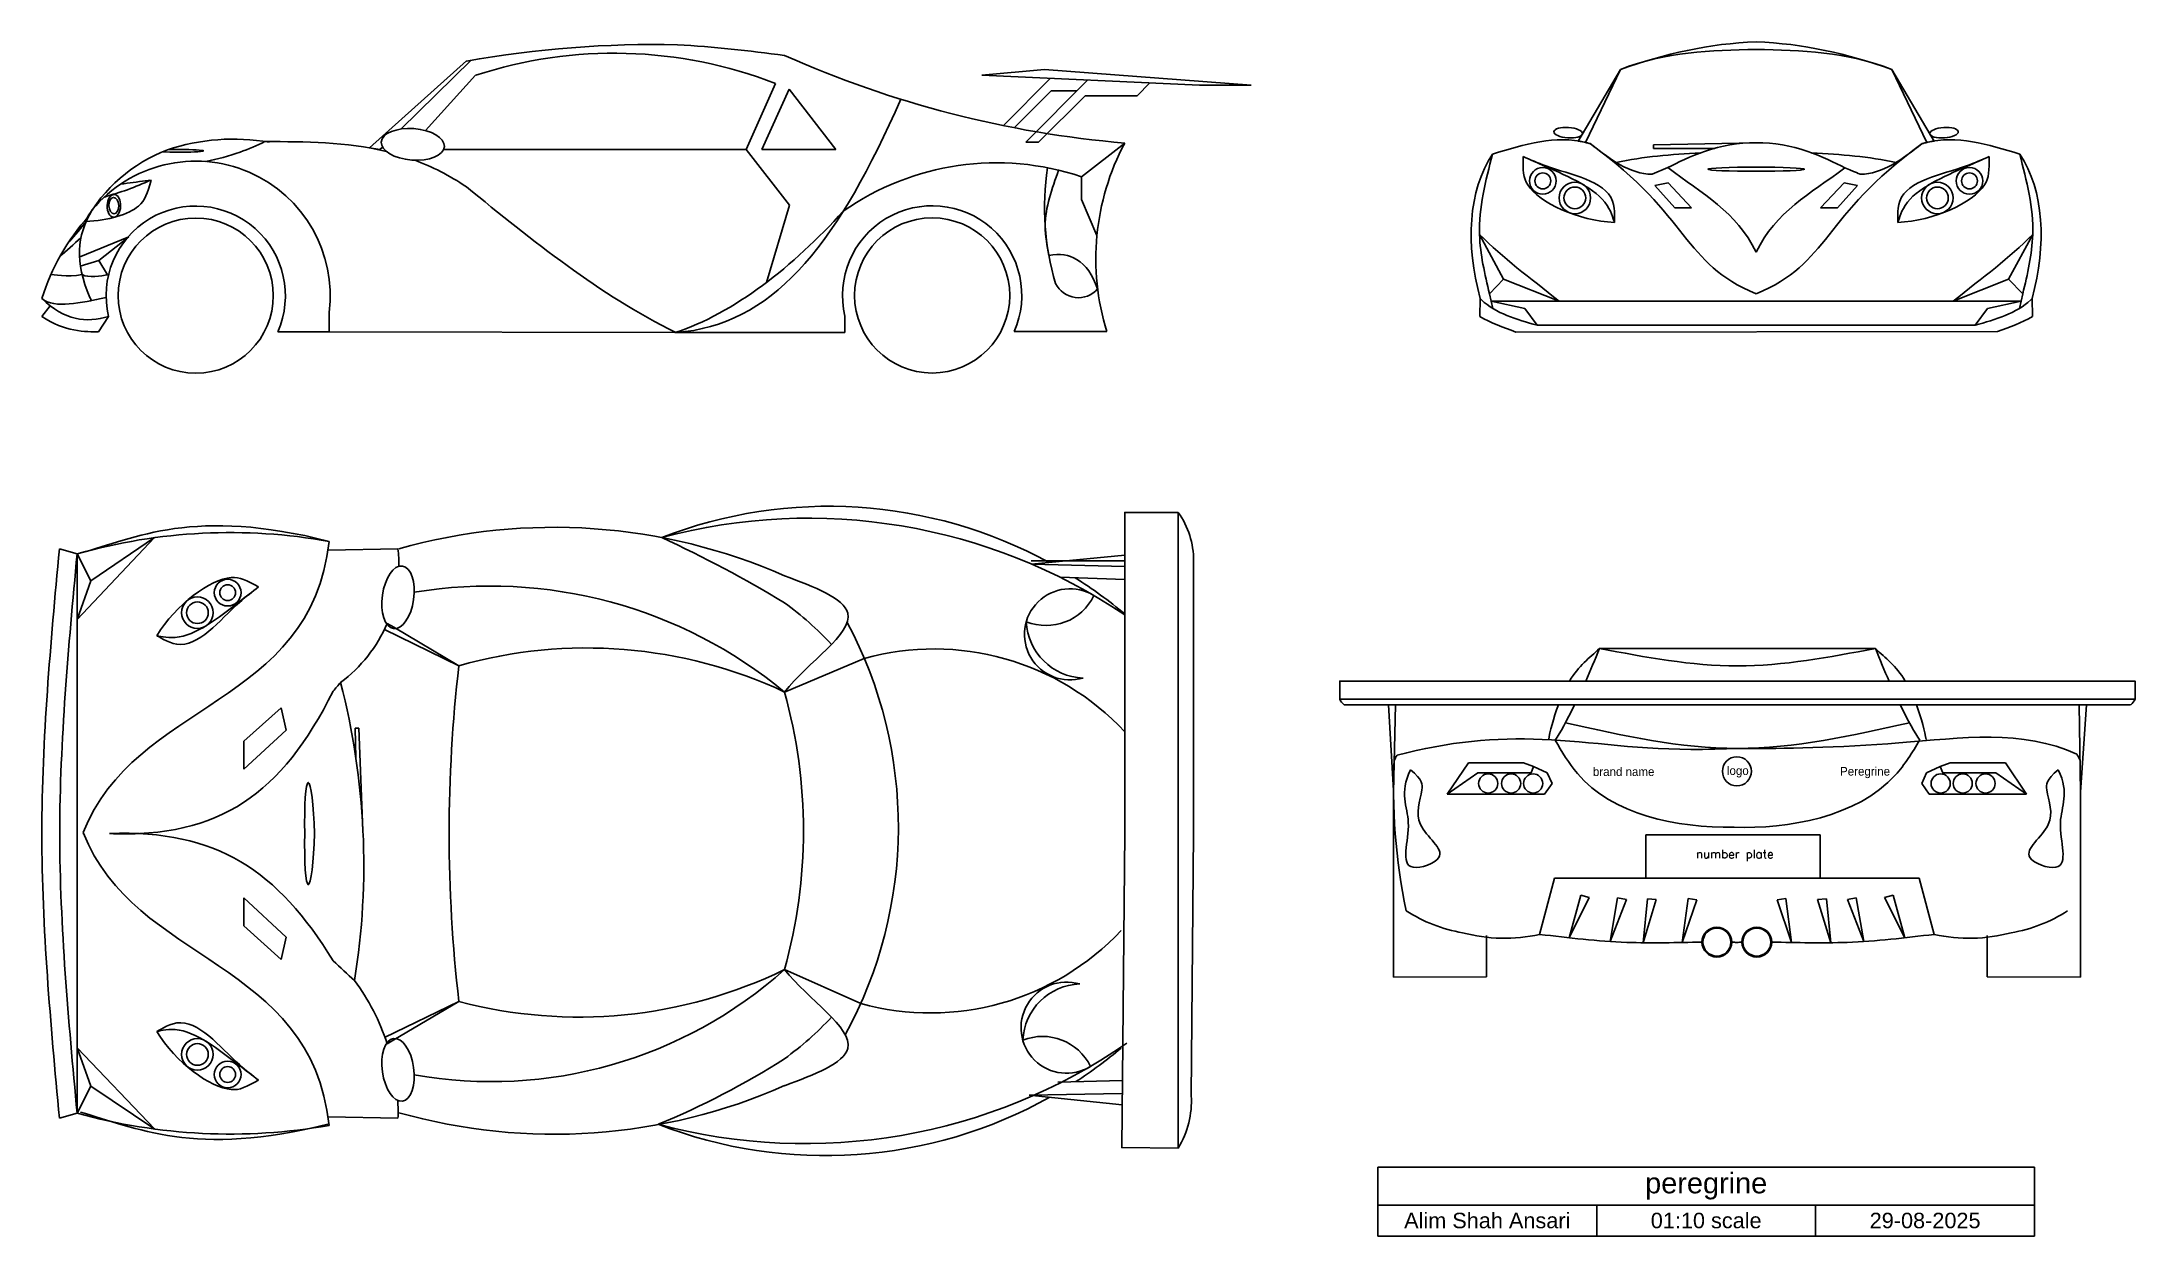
# Model space of a CAD drawing. Header units: millimetres. Extents: x -495 to 112, y -283 to 63.
import ezdxf

# ---------------------------------------------------------------- set-up
doc = ezdxf.new("R2010")
doc.units = ezdxf.units.MM
doc.styles.get("Standard").update_dxf_attribs({"font": 'arial.ttf'})

# ---------------------------------------------------------------- blocks, each defined once
blk = doc.blocks.new('*T7')
at = {"color": 0, "linetype": 'ByBlock', "lineweight": -2, "transparency": 16777216}
for p, q in [((0, 0), (190.5, 0)), ((0, 0), (0, -20)), ((190.5, 0), (190.5, -20)), ((0, -11), (190.5, -11)), ((63.5, -11), (63.5, -20)), ((127, -11), (127, -20)), ((0, -20), (190.5, -20))]:
    blk.add_line(p, q, dxfattribs=at)
at = {"color": 0, "transparency": 16777216, "attachment_point": 5}
for s, insert, char_height, width in [('peregrine ', (95.25, -5.5), 6, 187.5), ('Alim Shah Ansari', (31.75, -15.5), 4.5, 60.5), ('01:10 scale', (95.25, -15.5), 4.5, 60.5), ('29-08-2025', (158.75, -15.5), 4.5, 60.5)]:
    blk.add_mtext(s, dxfattribs=dict(at, insert=insert, char_height=char_height, width=width))

msp = doc.modelspace()

# ---------------------------------------------------------------- linework, layer by layer
for p, q in [((-372.2, 57.51), (-400.26, 32.28)), ((-391.21, 37.77), (-370.82, 57.73)), ((-222.74, 53.42), (-204.52, 55.03)), ((-144.55, 50.54), (-204.52, 55.03)), ((-37.47, 55.06), (-48.62, 36.16)), ((-47.6, 33.88), (-37.47, 55.06)), ((51.34, 33.88), (41.21, 55.06)), ((41.21, 55.06), (52.36, 36.16)), ((-369.52, 53.36), (-384.1, 37.34)), ((-291.02, 31.81), (-282.54, 50.96)), ((-278.59, 49.34), (-286.47, 31.81)), ((-265.09, 31.81), (-278.59, 49.34)), ((-222.74, 53.42), (-159.56, 50.54)), ((-216.47, 38.77), (-202.8, 52.51)), ((-213.32, 38.14), (-202.61, 48.85)), ((-209.99, 33.93), (-191.99, 52.02)), ((-202.61, 48.85), (-195.15, 48.85)), ((-177.69, 47.45), (-173.95, 51.2)), ((-159.56, 50.54), (-144.55, 50.54)), ((-206.23, 33.93), (-192.71, 47.45)), ((-192.71, 47.45), (-177.69, 47.45)), ((-400.26, 32.28), (-397.3, 31.81)), ((-397.3, 31.81), (-396.54, 32.55)), ((-378.84, 31.81), (-291.02, 31.81)), ((-291.02, 31.81), (-278.53, 15.65)), ((-286.47, 31.81), (-265.09, 31.81)), ((-209.99, 33.93), (-206.23, 33.93)), ((-181.27, 33.7), (-193.82, 23.94)), ((-48.62, 36.16), (-49.74, 34.27)), ((-27.91, 33.15), (1.87, 33.77)), ((-27.91, 33.15), (-27.91, 32.15)), ((-27.91, 32.15), (-10.14, 32.15)), ((52.36, 36.16), (53.48, 34.27)), ((52.36, 36.16), (53.48, 34.27)), ((-28.27, 24.68), (-23.72, 26.59)), ((-193.82, 23.94), (-193.82, 17.3)), ((-27.49, 21.35), (-23.62, 22.21)), ((-21.68, 14.9), (-27.49, 21.35)), ((-23.62, 22.21), (-16.84, 14.9)), ((27.36, 22.21), (20.58, 14.9)), ((25.42, 14.9), (31.23, 21.35)), ((31.23, 21.35), (27.36, 22.21)), ((-278.53, 15.65), (-285.18, -6.72)), ((-193.82, 17.3), (-189.32, 6.87)), ((-16.84, 14.9), (-21.68, 14.9)), ((20.58, 14.9), (25.42, 14.9)), ((-484.56, 0.6), (-470.09, 6.53)), ((-470.09, 6.53), (-478.8, -0.39)), ((-78.35, 7.15), (-71.37, -5.74)), ((82.09, 7.15), (75.1, -5.74)), ((-478.8, -0.39), (-484.18, -2)), ((-484.18, -2), (-478.8, -0.39)), ((-478.8, -0.39), (-476.27, -4.47)), ((-75.46, -10.03), (-71.37, -5.74)), ((-71.37, -5.74), (-55.28, -12.14)), ((75.1, -5.74), (59.02, -12.14)), ((79.19, -10.03), (75.1, -5.74)), ((-495.33, -11.42), (-495.33, -11.42)), ((-78.14, -11.42), (-78.28, -16.59)), ((-75.46, -10.03), (-74.54, -14.24)), ((-75, -12.14), (78.74, -12.14)), ((-65.22, -14.32), (-75, -12.14)), ((68.95, -14.32), (78.74, -12.14)), ((79.19, -10.03), (78.28, -14.24)), ((81.88, -11.42), (82.02, -16.59)), ((-495.33, -16.59), (-492.95, -13.52)), ((-475.99, -16.59), (-478.87, -21.05)), ((-412.01, -15.41), (-412.01, -21.05)), ((-262.4, -16.52), (-262.4, -21.27)), ((-61.63, -19.15), (-65.22, -14.32)), ((65.37, -19.15), (68.95, -14.32)), ((-426.92, -21.05), (-412.01, -21.05)), ((-412.01, -21.05), (-311.76, -21.27)), ((-311.76, -21.27), (-262.4, -21.27)), ((-213.32, -20.99), (-196.69, -20.99)), ((-196.69, -20.99), (-186.48, -20.99)), ((-67.86, -21.1), (71.9, -20.99)), ((-61.63, -19.15), (65.37, -19.15)), ((-165.74, -73.42), (-165.74, -257.82)), ((-490.25, -83.99), (-485.11, -85.46)), ((-490.25, -83.99), (-485.11, -85.46)), ((-485.1, -104.46), (-462.62, -80.75)), ((-481.17, -93.29), (-462.62, -80.75)), ((-412.33, -84.4), (-392.04, -83.99)), ((-485.11, -85.46), (-485.08, -166.58)), ((-485.11, -85.46), (-485.11, -85.46)), ((-485.11, -85.46), (-481.17, -93.29)), ((-181.27, -87.49), (-208.37, -87.49)), ((-181.27, -85.85), (-208.28, -88.43)), ((-208.28, -88.43), (-181.27, -89.13)), ((-181.27, -89.13), (-181.27, -85.85)), ((-481.17, -93.29), (-485.1, -104.46)), ((-485.1, -104.46), (-481.17, -93.29)), ((-200.03, -92.24), (-181.27, -92.92)), ((-395.99, -107.39), (-374.38, -117.88)), ((-393.28, -106.73), (-395.18, -105.61)), ((-374.38, -117.88), (-393.28, -106.73)), ((36.44, -112.89), (-43.56, -112.89)), ((-3.56, -112.89), (36.44, -112.89)), ((-279.92, -125.52), (-256.82, -115.77)), ((-436.73, -139.8), (-425.94, -130.08)), ((-425.94, -130.08), (-424.5, -136.56)), ((-118.92, -127.56), (111.79, -127.56)), ((-104.8, -129.22), (-103.3, -154.08)), ((-103.32, -154.54), (-102.72, -129.22)), ((95.9, -154.54), (95.59, -129.22)), ((97.67, -129.22), (95.9, -154.54)), ((-424.5, -136.56), (-436.73, -147.9)), ((-404.44, -136.02), (-404.26, -144.61)), ((-404.44, -136.02), (-403.94, -136.02)), ((-403.94, -136.02), (-403.44, -136)), ((-403.44, -136), (-402.2, -165.77)), ((-436.73, -147.9), (-436.73, -139.8)), ((-103.07, -144.09), (-103.07, -144.09)), ((-87.73, -155.13), (-81.58, -146.03)), ((-78.84, -148.95), (-87.73, -155.13)), ((-62.66, -147.16), (-58.72, -148.99)), ((-58.72, -148.99), (-57.31, -152.07)), ((51.3, -148.99), (49.9, -152.07)), ((55.24, -147.16), (51.3, -148.99)), ((71.42, -148.95), (80.32, -155.13)), ((80.32, -155.13), (74.16, -146.03)), ((-103.32, -156.98), (-103.27, -156.98)), ((-87.73, -155.13), (-59.47, -155.13)), ((-57.31, -152.07), (-59.47, -155.13)), ((49.9, -152.07), (52.06, -155.13)), ((80.32, -155.13), (52.06, -155.13)), ((-495.33, -166.58), (-495.33, -166.58)), ((-495.33, -166.58), (-495.33, -166.58)), ((-485.11, -247.7), (-485.08, -166.58)), ((-30.14, -179.52), (-30.14, -166.9)), ((-30.14, -166.9), (20.4, -166.9)), ((20.4, -166.9), (20.4, -179.52)), ((-60.94, -195.81), (-56.57, -179.52)), ((-3.71, -179.52), (-56.57, -179.52)), ((-3.71, -179.52), (49.15, -179.52)), ((53.52, -195.81), (49.15, -179.52)), ((-424.5, -196.6), (-436.73, -185.26)), ((-436.73, -185.26), (-436.73, -193.36)), ((-52.38, -196.81), (-49.01, -184.41)), ((-46.52, -185.1), (-52.38, -196.81)), ((-49.01, -184.41), (-46.52, -185.1)), ((-40.49, -197.89), (-38.31, -185.23)), ((-35.76, -185.68), (-40.49, -197.89)), ((-38.31, -185.23), (-35.76, -185.68)), ((-30.93, -198.25), (-29.67, -185.46)), ((-27.1, -185.73), (-30.93, -198.25)), ((-29.67, -185.46), (-27.1, -185.73)), ((-19.54, -198.17), (-17.89, -185.43)), ((-15.33, -185.77), (-19.54, -198.17)), ((-17.89, -185.43), (-15.33, -185.77)), ((10.48, -185.43), (7.92, -185.77)), ((7.92, -185.77), (12.12, -198.17)), ((12.12, -198.17), (10.48, -185.43)), ((22.25, -185.46), (19.68, -185.73)), ((19.68, -185.73), (23.52, -198.25)), ((23.52, -198.25), (22.25, -185.46)), ((30.89, -185.23), (28.35, -185.68)), ((28.35, -185.68), (33.08, -197.89)), ((33.08, -197.89), (30.89, -185.23)), ((41.59, -184.41), (39.1, -185.1)), ((39.1, -185.1), (44.97, -196.81)), ((44.97, -196.81), (41.59, -184.41)), ((-436.73, -193.36), (-425.94, -203.08)), ((-425.94, -203.08), (-424.5, -196.6)), ((-103.32, -196.19), (-103.32, -208.19)), ((-76.32, -208.1), (-76.32, -196.19)), ((68.9, -208.1), (68.9, -196.19)), ((95.9, -196.19), (95.9, -208.19)), ((-279.92, -206.01), (-257.81, -215.86)), ((-103.32, -208.19), (-76.32, -208.1)), ((95.9, -208.19), (68.9, -208.1)), ((-395.99, -225.77), (-374.38, -215.27)), ((-374.38, -215.27), (-393.28, -226.42)), ((-485.1, -228.7), (-462.59, -252.29)), ((-481.17, -239.87), (-485.1, -228.7)), ((-485.1, -228.7), (-481.17, -239.87)), ((-393.28, -226.42), (-395.18, -227.54)), ((-485.11, -247.7), (-481.17, -239.87)), ((-481.17, -239.87), (-462.59, -252.29)), ((-208.98, -242.41), (-181.96, -241.96)), ((-181.99, -245.24), (-208.98, -242.41)), ((-200.7, -238.67), (-181.93, -238.17)), ((-490.25, -249.16), (-485.11, -247.7)), ((-485.11, -247.7), (-485.11, -247.7)), ((-412.33, -248.75), (-392.04, -249.16))]:
    msp.add_line(p, q)
for points in [[(-181.26, -164.67), (-181.27, -164.67), (-181.27, -73.42), (-165.74, -73.42)], [(-161.27, -87.49), (-161.28, -166.6)], [(-118.92, -127.56), (-118.92, -122.35), (-3.56, -122.35)], [(111.79, -127.56), (111.79, -122.35), (-3.56, -122.35)], [(-3.56, -129.22), (-117.62, -129.22)], [(-3.56, -129.22), (110.49, -129.22)], [(-81.58, -146.03), (-65.56, -146.03), (-62.66, -147.16), (-63.42, -148.95), (-78.84, -148.95)], [(74.16, -146.03), (58.14, -146.03), (55.24, -147.16), (56, -148.95), (71.42, -148.95)], [(-103.32, -196.19), (-103.32, -154.54)], [(95.9, -196.19), (95.9, -154.54)], [(-181.28, -164.67), (-181.28, -166.42), (-182.11, -257.67), (-165.74, -257.8)], [(-161.97, -242.61), (-161.28, -166.6)]]:
    msp.add_lwpolyline(points)
for centre, radius in [((-60.01, 22.73), 3.87), ((-60.01, 22.73), 2.3), ((63.75, 22.73), 3.87), ((63.75, 22.73), 2.3), ((-50.71, 17.8), 4.58), ((-50.71, 17.8), 3.15), ((54.45, 17.8), 4.58), ((54.45, 17.8), 3.15), ((-450.7, -10.55), 22.5), ((-237.11, -10.49), 22.5), ((-441.44, -96.7), 3.87), ((-441.44, -96.7), 2.3), ((-450.21, -102.51), 4.58), ((-450.21, -102.51), 3.15), ((-3.71, -148.52), 4.21), ((-75.83, -152.04), 2.78), ((-69.2, -152.04), 2.78), ((-62.81, -152.04), 2.78), ((55.4, -152.04), 2.78), ((61.79, -152.04), 2.78), ((68.41, -152.04), 2.78), ((-9.51, -198.06), 4.33), ((-9.51, -198.06), 4.05), ((2.07, -198.06), 4.33), ((2.07, -198.06), 4.05), ((-450.21, -230.64), 4.58), ((-450.21, -230.64), 3.15), ((-441.44, -236.46), 3.87), ((-441.44, -236.46), 2.3)]:
    msp.add_circle(centre, radius)
for centre, radius, start, end in [((-317.57, -251.3), 313.6, 88.79246, 100.03187), ((-335.38, -336.97), 399.94, 82.02926, 86.50061), ((-329.37, -69.04), 128.82, 68.68295, 108.15711), ((-155.31, 338.6), 306, 245.971, 265.1342), ((-442.62, -11.1), 45.83, 110.8522, 151.00771), ((-439.87, -24.94), 59.79, 79.91553, 108.59792), ((-117.96, 0.08), 71.68, 152.02831, 197.08714), ((-450.7, -10.55), 39, 352.83343, 140.40401), ((-218.49, -49.34), 77.32, 71.39725, 125.06092), ((-126.58, 15.04), 77.92, 171.50707, 196.43777), ((-433.77, -30.57), 64.47, 138.08708, 162.72548), ((-450.7, -10.55), 26, 336.18116, 193.42464), ((-237.11, -10.49), 26, 336.18116, 193.42464), ((-194.69, -3.74), 7.4, 206.30241, 318.90841), ((-267.15, -205.3), 133.66, 61.40149, 111.23283), ((-346.76, -243.33), 165.59, 66.19193, 105.79006), ((-273.06, -239.38), 164.27, 56.02691, 104.99328), ((-185.64, -87.49), 24.37, 359.99462, 35.26658), ((-440.73, -241.45), 162.18, 79.79841, 105.87935), ((-433.92, -88.96), 42.17, 359.87365, 6.76058), ((-462.66, -400.32), 351.84, 58.70941, 65.28694), ((-365.32, -228.74), 133.96, 50.39712, 99.4556), ((-197.12, -108.8), 13.22, 58.37723, 286.64374), ((-267.15, -205.3), 133.66, 50.01848, 57.63233), ((-337.46, -178.49), 97.6, 43.18915, 53.87589), ((-204.07, -90.82), 15.42, 248.06869, 334.17726), ((-433.92, -88.96), 42.17, 306.72666, 336.74362), ((-372.71, -164.67), 125.79, 331.36, 28.13431), ((-192.7, -104.34), 17.14, 182.63351, 267.87895), ((-337.38, -248.31), 135.57, 64.91991, 105.83745), ((-236.6, -188.79), 75.77, 43.0939, 105.47812), ((45.7, -166.58), 422.9, 173.38817, 186.61183), ((-612.95, -175.66), 210.99, 350.85532, 14.52107), ((-425.32, -165.77), 150.87, 344.52793, 15.47207), ((-114.95, -125.78), 4.35, 204.18937, 232.18411), ((107.83, -125.78), 4.35, 307.81589, 335.81063), ((72.84, -153.15), 176.14, 177.05212, 191.72375), ((-84.97, -154.54), 20.32, 148.28846, 153.45451), ((72.22, -157.19), 26.45, 27.01421, 31.0315), ((-76.03, -152.76), 43.2, 236.8874, 260.36286), ((68.62, -152.76), 43.2, 279.63714, 303.1126), ((-237.55, -142.85), 75.77, 254.49136, 316.87558), ((-71.15, -149.74), 47.19, 255.1185, 282.49485), ((63.73, -149.74), 47.19, 257.50515, 284.8815), ((-364.99, -110.98), 127.55, 259.9174, 311.83504), ((-339.56, -83.99), 135.82, 255.14484, 296.04824), ((-456.23, -247.43), 64.21, 18.04082, 36.54672), ((-198.12, -222.87), 13.22, 73.32574, 301.59225), ((-193.7, -227.33), 17.14, 92.09054, 177.33597), ((-337.46, -153.04), 97.6, 306.12411, 316.81085), ((-273.99, -92.24), 164.27, 254.97621, 304.63513), ((-205.07, -240.84), 15.42, 25.79223, 111.90079), ((-268.1, -126.33), 133.66, 302.9198, 309.95101), ((-403.64, -38.32), 229.72, 292.27342, 302.58741), ((-346.76, -88.2), 165.59, 254.20994, 293.80807), ((-188.07, -244.19), 26.15, 328.63509, 3.46252), ((-440.68, -87.27), 166.46, 254.51999, 279.917), ((-456.23, -247.43), 64.21, 358.45497, 3.08265), ((-268.1, -126.33), 133.66, 248.73666, 299.17074)]:
    msp.add_arc(centre, radius, start, end)
for centre, major_axis, ratio in [((-387.74, 33.33), (-9.14, 0.66), 0.499871), ((-52.65, 36.72), (-4.11, 0.3), 0.364254), ((1.87, 26.11), (-14.01, 0), 0.043038), ((-474.44, 15.49), (-0.14, -3.29), 0.589599), ((-392.03, -235.1), (-1.27, 9.07), 0.499871)]:
    msp.add_ellipse(centre, major_axis=major_axis, ratio=ratio)
at = {"extrusion": (0, 0, -1)}
for centre, major_axis, ratio in [((56.38, 36.72), (4.11, 0.3), 0.364254), ((-392.03, -98.05), (-1.27, -9.07), 0.499871)]:
    msp.add_ellipse(centre, major_axis=major_axis, ratio=ratio, dxfattribs=at)
for centre, major_axis, ratio, start_param, end_param in [((-455.2, 31.44), (6.75, 0), 0.056776, 3.86434, 8.414826), ((-474.47, 15.56), (0.08, -2.37), 0.601306, -4.712389, 1.570796), ((-417.66, -166.58), (-0.39, -14.83), 0.094437, -1.568309, 1.573283)]:
    msp.add_ellipse(centre, major_axis=major_axis, ratio=ratio, start_param=start_param, end_param=end_param)
msp.add_ellipse((-417.66, -166.58), major_axis=(-0.39, 14.83), ratio=0.094437, start_param=-1.568309, end_param=1.573283, dxfattribs=at)
for points in [[(-37.47, 55.06), (-24.71, 59.6), (-11.64, 62.58), (1.87, 63.06)], [(-37.47, 55.06), (-24.36, 60.21), (-11.24, 60.56), (1.87, 60.86)], [(41.21, 55.06), (28.45, 59.6), (15.38, 62.58), (1.87, 63.06)], [(41.21, 55.06), (28.1, 60.21), (14.98, 60.56), (1.87, 60.86)], [(-430.62, 34.12), (-418.89, 34.12), (-407.15, 34.12), (-395.42, 31.25)], [(-78.14, -11.42), (-82.45, 4.34), (-81.63, 19.88), (-74.59, 30.53)], [(-46.28, 33.55), (-16.84, 12.1), (-19.72, -1.08), (1.87, -10.03)], [(-38.73, 28.11), (-30.86, 29.71), (-22.7, 30.46), (-14.28, 30.81)], [(-23.72, 26.59), (-18.37, 29.4), (-8.47, 34.13), (1.87, 33.77)], [(27.56, 26.52), (22.11, 29.4), (12.21, 34.13), (1.87, 33.77)], [(50.02, 33.55), (20.58, 12.1), (23.46, -1.08), (1.87, -10.03)], [(42.47, 28.11), (34.6, 29.71), (26.43, 30.46), (18.02, 30.81)], [(81.88, -11.42), (86.19, 4.34), (85.37, 19.88), (78.33, 30.53)], [(-387.16, 28.72), (-382.17, 26.86), (-377.19, 24.36), (-372.2, 21)], [(-23.72, 26.59), (-13.67, 18.83), (-3.86, 13.95), (1.87, 2.06)], [(27.56, 26.52), (17.41, 18.83), (7.6, 13.95), (1.87, 2.06)], [(-372.2, 21), (-352.97, 5.39), (-333.74, -10.22), (-311.48, -21.25)], [(-311.76, -21.27), (-294.62, -15.75), (-277.33, -1.99), (-262.9, 13.95)], [(-490.15, 0.69), (-488.17, 2.58), (-486.07, 4.31), (-484, 6.22)], [(-487.72, 4.72), (-486.44, 6.11), (-484.85, 7.97), (-482.46, 10.99)], [(-78.35, 7.15), (-71.52, 0.37), (-63.95, -5.24), (-55.28, -12.14)], [(82.09, 7.15), (75.26, 0.37), (67.69, -5.24), (59.02, -12.14)], [(-483.66, -4.43), (-481.9, -5.52), (-478.01, -4.81), (-476.27, -4.47)], [(-476.7, -11.06), (-484.12, -12.72), (-491.55, -14.38), (-495.33, -11.42)], [(-475.99, -16.59), (-482.44, -18.53), (-488.88, -17.76), (-495.33, -11.42)], [(-478.87, -21.05), (-482.44, -21.05), (-488.88, -21.05), (-495.33, -16.59)], [(-67.86, -21.1), (-71.48, -19.79), (-75.1, -18.47), (-78.28, -16.59)], [(71.9, -20.99), (75.42, -19.71), (78.93, -18.42), (82.02, -16.59)], [(-484.15, -85.19), (-468.39, -80.88), (-451.09, -71.81), (-412.01, -81.83)], [(-495.33, -166.58), (-495.32, -139.05), (-492.78, -111.52), (-490.25, -83.99)], [(-483.33, -166.29), (-468.4, -128.05), (-417.32, -129.81), (-412.01, -81.83)], [(-490.15, -166.58), (-490.11, -139.54), (-487.61, -112.5), (-485.11, -85.46)], [(-43.56, -112.89), (-46.53, -115.69), (-49.54, -117.85), (-52.27, -122.35)], [(-47.57, -122.35), (-46.22, -119.33), (-44.86, -116.13), (-43.56, -112.89)], [(36.44, -112.89), (39.4, -115.69), (42.41, -117.85), (45.14, -122.35)], [(40.45, -122.35), (39.1, -119.33), (37.73, -116.13), (36.44, -112.89)], [(-475.67, -166.58), (-443.66, -167.82), (-425.74, -155.06), (-410.85, -125.28)], [(-410.85, -125.28), (-410.13, -124.43), (-409.42, -123.59), (-408.7, -122.76)], [(-55.48, -129.22), (-56.92, -133.08), (-58.03, -137.17), (-58.3, -139.34)], [(-56.43, -139.45), (-55.04, -137.49), (-53.02, -133.81), (-50.78, -129.22)], [(49.3, -139.45), (47.91, -137.49), (45.89, -133.81), (43.65, -129.22)], [(48.35, -129.22), (49.8, -133.08), (50.9, -137.17), (51.17, -139.34)], [(-103.07, -144.09), (-103.07, -144.09), (-103.07, -144.09), (-103.07, -144.09)], [(-495.33, -166.58), (-495.32, -194.11), (-492.78, -221.63), (-490.25, -249.16)], [(-490.15, -166.58), (-490.11, -193.62), (-487.61, -220.66), (-485.11, -247.7)], [(-483.33, -166.29), (-483.3, -166.39), (-483.26, -166.48), (-483.22, -166.58)], [(-483.33, -166.29), (-468.4, -204.54), (-417.32, -202.77), (-412.01, -251.25)], [(-483.33, -166.86), (-483.3, -166.77), (-483.26, -166.67), (-483.22, -166.58)], [(-475.67, -166.58), (-444.67, -165.37), (-426.89, -177.3), (-410.85, -203.48)], [(-475.67, -166.58), (-472.74, -166.46), (-469.94, -166.47), (-467.24, -166.58)], [(-475.67, -166.58), (-472.74, -166.69), (-469.94, -166.69), (-467.24, -166.58)], [(-5.18, -198.1), (-4.69, -198.11), (-4.2, -198.12), (-3.71, -198.14)], [(-2.26, -198.1), (-2.74, -198.11), (-3.23, -198.12), (-3.71, -198.14)], [(-410.85, -203.48), (-408.8, -205.44), (-406.74, -207.35), (-404.64, -209.19)], [(-432.48, -237.53), (-432.48, -237.53), (-432.48, -237.53), (-432.48, -237.53)], [(-484.15, -247.39), (-468.39, -251.7), (-451.09, -260.77), (-412.01, -250.75)]]:
    msp.add_open_spline(points, degree=3)
for points, knots in [([(-311.76, -21.27), (-310.75, -21.2), (-282.46, -18.54), (-263.93, 6.04), (-246.22, 46.41)], [99.816249, 99.816249, 99.816249, 99.816249, 102.868581, 186.157289, 186.157289, 186.157289, 186.157289]), ([(-447.75, 28.34), (-444.37, 29.07), (-438.51, 30.61), (-432.97, 32.97), (-430.62, 34.12)], [10.976457, 10.976457, 10.976457, 10.976457, 21.317341, 29.249146, 29.249146, 29.249146, 29.249146]), ([(-74.59, 30.53), (-65.37, 33.3), (-55.63, 36.24), (-46.64, 33.61), (-46.16, 33.46)], [0, 0, 0, 0, 0.1259152, 0.1330488, 0.1330488, 0.1330488, 0.1330488]), ([(-49.74, 34.27), (-48.94, 34.15), (-47.78, 33.94), (-46.63, 33.64), (-46.28, 33.55)], [0.11566987, 0.11566987, 0.11566987, 0.11566987, 0.12709784, 0.13215415, 0.13215415, 0.13215415, 0.13215415]), ([(-46.28, 33.55), (-40.54, 29.09), (-34.78, 24.62), (-28.29, 24.68), (-28.27, 24.68)], [0, 0, 0, 0, 0.09269617, 0.09297815, 0.09297815, 0.09297815, 0.09297815]), ([(50.02, 33.55), (44.28, 29.09), (38.52, 24.62), (32.03, 24.68), (27.56, 26.52)], [0, 0, 0, 0, 0.09269617, 0.09297815, 0.09297815, 0.09297815, 0.09297815]), ([(78.33, 30.53), (69.11, 33.3), (59.37, 36.24), (50.38, 33.61), (49.9, 33.46)], [0, 0, 0, 0, 0.1259152, 0.1330488, 0.1330488, 0.1330488, 0.1330488]), ([(53.48, 34.27), (52.68, 34.15), (51.52, 33.94), (50.37, 33.64), (50.02, 33.55)], [0.11566987, 0.11566987, 0.11566987, 0.11566987, 0.12709784, 0.13215415, 0.13215415, 0.13215415, 0.13215415]), ([(-39.22, 10.67), (-39.35, 10.91), (-37.79, 22.21), (-55.07, 25.03), (-63.62, 28.87), (-65.73, 29.82)], [0, 0, 0, 0, 29.337342, 97.622129, 120.005123, 120.005123, 120.005123, 120.005123]), ([(-39.22, 10.67), (-49.78, 11.12), (-65.72, 18.68), (-65.73, 25.72), (-65.73, 29.82)], [0, 0, 0, 0, 84.635068, 119.738411, 119.738411, 119.738411, 119.738411]), ([(-39.22, 10.67), (-39.35, 10.91), (-41.22, 19.24), (-55.07, 25.03), (-63.62, 28.87), (-65.73, 29.82)], [0, 0, 0, 0, 29.337342, 97.622129, 120.005123, 120.005123, 120.005123, 120.005123]), ([(42.96, 10.67), (43.09, 10.91), (41.52, 22.21), (58.81, 25.03), (67.36, 28.87), (69.47, 29.82)], [0, 0, 0, 0, 29.337342, 97.622129, 120.005123, 120.005123, 120.005123, 120.005123]), ([(42.96, 10.67), (53.52, 11.12), (69.46, 18.68), (69.47, 25.72), (69.47, 29.82)], [0, 0, 0, 0, 84.635068, 119.738411, 119.738411, 119.738411, 119.738411]), ([(42.96, 10.67), (43.09, 10.91), (44.96, 19.24), (58.81, 25.03), (67.36, 28.87), (69.47, 29.82)], [0, 0, 0, 0, 29.337342, 97.622129, 120.005123, 120.005123, 120.005123, 120.005123]), ([(-482.64, 10.99), (-476.08, 11.27), (-466.24, 14.08), (-464.76, 19.06), (-463.6, 22.98)], [31.504294, 31.504294, 31.504294, 31.504294, 84.635068, 119.738411, 119.738411, 119.738411, 119.738411]), ([(-477.21, 18.06), (-474.93, 18.76), (-470, 20.18), (-466.03, 21.96), (-463.92, 22.9)], [77.948866, 77.948866, 77.948866, 77.948866, 97.622129, 120.005123, 120.005123, 120.005123, 120.005123]), ([(-472.48, 21.8), (-471.85, 21.88), (-468.78, 22.28), (-465.9, 22.67), (-463.6, 22.98)], [91.891116, 91.891116, 91.891116, 91.891116, 97.622129, 120.005123, 120.005123, 120.005123, 120.005123]), ([(-480.75, 14.31), (-485.25, 6.63), (-485.89, -0.89), (-480.94, -12.09), (-481.08, -12.01), (-481.38, -12.07)], [0, 0, 0, 0, 25.372362, 26.34149, 26.933052, 26.933052, 26.933052, 26.933052]), ([(-203.25, 1.09), (-200.14, 1.9), (-193.68, 0.26), (-190.64, -4.41), (-189.12, -8.6)], [2.849405, 2.849405, 2.849405, 2.849405, 11.395936, 22.885835, 22.885835, 22.885835, 22.885835]), ([(-483.66, -4.43), (-488.01, -5.32), (-492.62, -4.19), (-492.74, -4.46), (-492.73, -4.48)], [0, 0, 0, 0, 9.041932, 9.680047, 9.680047, 9.680047, 9.680047]), ([(-61.63, -19.15), (-67.63, -17.44), (-73.8, -15.67), (-78.02, -11.55), (-78.14, -11.42)], [0, 0, 0, 0, 0.08217453, 0.08463451, 0.08463451, 0.08463451, 0.08463451]), ([(65.37, -19.15), (71.36, -17.44), (77.54, -15.67), (81.76, -11.55), (81.88, -11.42)], [0, 0, 0, 0, 0.08217453, 0.08463451, 0.08463451, 0.08463451, 0.08463451]), ([(-461.97, -109.2), (-456.53, -100.14), (-442.27, -89.75), (-436.08, -93.1), (-432.48, -95.05)], [0, 0, 0, 0, 84.635068, 119.738411, 119.738411, 119.738411, 119.738411]), ([(-461.97, -109.2), (-461.7, -109.2), (-452.51, -115.98), (-441.78, -102.14), (-434.32, -96.46), (-432.48, -95.05)], [0, 0, 0, 0, 29.337342, 97.622129, 120.005123, 120.005123, 120.005123, 120.005123]), ([(-461.97, -109.2), (-461.7, -109.2), (-453.48, -111.54), (-441.78, -102.14), (-434.32, -96.46), (-432.48, -95.05)], [0, 0, 0, 0, 29.337342, 97.622129, 120.005123, 120.005123, 120.005123, 120.005123]), ([(-279.92, -91.83), (-271.27, -95.06), (-250.71, -102.73), (-273.13, -116.84), (-279.92, -125.52)], [0, 0, 0, 0, 21.298299, 50.608429, 50.608429, 50.608429, 50.608429]), ([(-102.25, -143.87), (-87.26, -139.85), (-59.27, -137.44), (-27.96, -143.09), (-3.52, -141.82), (8.11, -142.01), (45.36, -141.25), (79.05, -136.22), (94.88, -143.56)], [0.772706, 0.772706, 0.772706, 0.772706, 42.909243, 87.627493, 99.509283, 100.332385, 147.406114, 198.09641, 198.09641, 198.09641, 198.09641]), ([(-56.43, -139.45), (-54.45, -142.84), (-44.27, -160.24), (-21.23, -164.95), (-4.52, -164.74)], [0, 0, 0, 0, 11.739906, 60.181977, 60.181977, 60.181977, 60.181977]), ([(49.3, -139.45), (47.17, -143.11), (35.82, -161.12), (11.16, -165.22), (-4.52, -164.74)], [0, 0, 0, 0, 11.739906, 60.181977, 60.181977, 60.181977, 60.181977]), ([(-98.35, -148.06), (-101.76, -154.98), (-96.32, -162.76), (-103.12, -179.37), (-84.98, -173.14), (-98.68, -164.51), (-94.89, -155.47), (-94.82, -151.03), (-98.35, -148.06)], [0, 0, 0, 0, 12.434933, 26.48127, 34.224338, 45.720643, 56.378004, 61.247971, 61.247971, 61.247971, 61.247971]), ([(89.47, -148.06), (92.88, -154.98), (87.43, -162.76), (94.24, -179.37), (76.1, -173.14), (89.8, -164.51), (86, -155.47), (85.94, -151.03), (89.47, -148.06)], [0, 0, 0, 0, 12.434933, 26.48127, 34.224338, 45.720643, 56.378004, 61.247971, 61.247971, 61.247971, 61.247971]), ([(-60.94, -195.81), (-52.52, -196.82), (-36.88, -198.69), (-21.12, -198.17), (-13.84, -198.08)], [0, 0, 0, 0, 25.372995, 47.200151, 47.200151, 47.200151, 47.200151]), ([(53.52, -195.81), (45.11, -196.82), (29.45, -198.69), (13.69, -198.17), (6.4, -198.08)], [0, 0, 0, 0, 25.372995, 47.220667, 47.220667, 47.220667, 47.220667]), ([(-279.92, -239.7), (-271.27, -236.47), (-250.71, -228.8), (-273.13, -214.7), (-279.92, -206.01)], [0, 0, 0, 0, 21.298299, 50.608429, 50.608429, 50.608429, 50.608429]), ([(-461.97, -223.95), (-461.7, -223.95), (-452.51, -217.18), (-441.78, -231.01), (-434.32, -236.7), (-432.48, -238.1)], [0, 0, 0, 0, 29.337342, 97.622129, 120.005123, 120.005123, 120.005123, 120.005123]), ([(-461.97, -223.95), (-461.7, -223.95), (-453.48, -221.62), (-441.78, -231.01), (-434.32, -236.7), (-432.48, -238.1)], [0, 0, 0, 0, 29.337342, 97.622129, 120.005123, 120.005123, 120.005123, 120.005123]), ([(-461.97, -223.95), (-456.53, -233.01), (-442.27, -243.4), (-436.08, -240.05), (-432.48, -238.1)], [0, 0, 0, 0, 84.635068, 119.738411, 119.738411, 119.738411, 119.738411])]:
    msp.add_open_spline(points, degree=3, knots=knots)
for points in [[(-75.46, -10.03), (-78.35, 7.15), (-74.59, 30.53)], [(79.19, -10.03), (82.09, 7.15), (78.33, 30.53)], [(-200.43, 25.84), (-204.32, 9.64), (-203.25, 1.09)], [(-43.56, -112.89), (-3.56, -117.94), (36.44, -112.89)], [(-53.44, -134.43), (-3.56, -141.89), (46.31, -134.43)]]:
    msp.add_spline(points, degree=3)

# ---------------------------------------------------------------- block references
msp.add_blockref('*T7', (-107.87, -263.34))

# ---------------------------------------------------------------- texts
at = {"char_height": 2.5, "attachment_point": 1}
for s, width, insert in [('{\\Fg13f12d|c0;brand name}', 18.9059, (-45.48, -147.37)), ('{\\Fcdm_nc|c0;logo}', 4.5531, (-6.6, -147.07)), ('{\\fCommercialScript BT|b0|i0|c0|p66;Peregrine}', 12.8604, (26.21, -147.26)), ('\\pxqc;{\\Fcomplex|c0;number plate}', 43.9643, (-26.3, -171.25))]:
    msp.add_mtext_dynamic_manual_height_columns(s, width=width, gutter_width=12.5, heights=[0], dxfattribs=dict(at, insert=insert))

doc.saveas('drawing.dxf')
